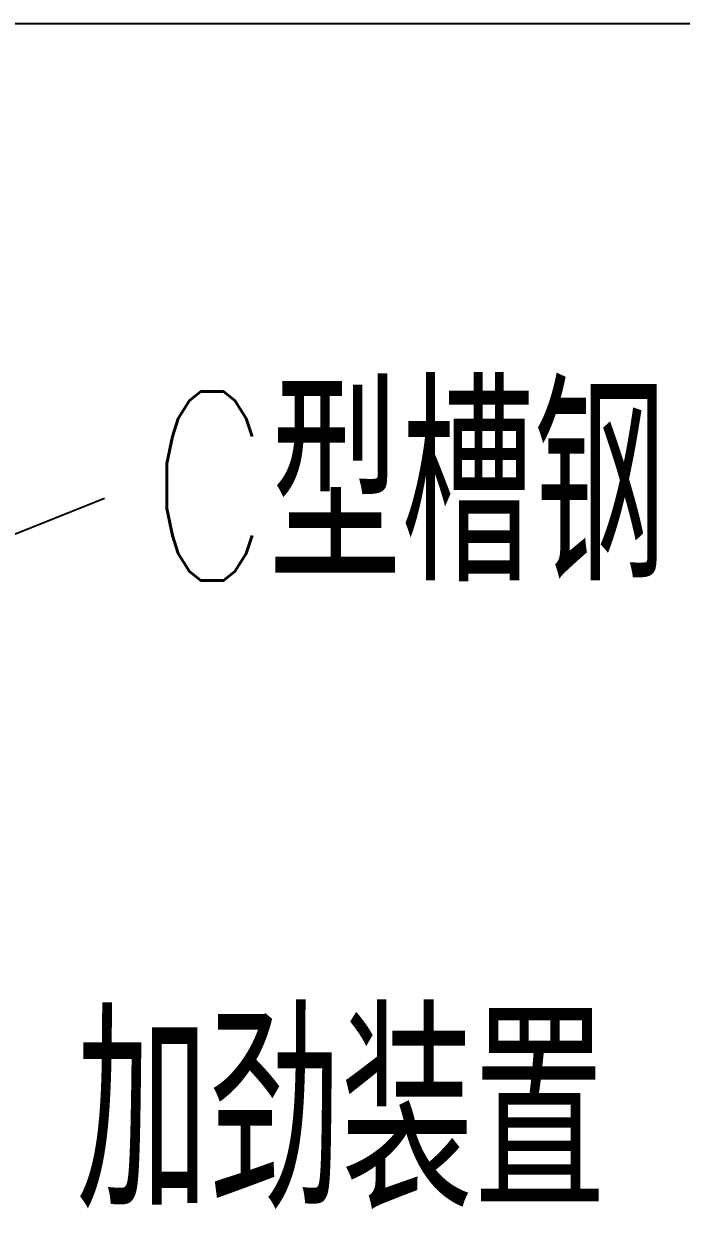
# Model space of a CAD drawing. Extents: x 1031190 to 1725648, y 733081 to 1571294.
# Drawn here: x 1134909 to 1136300, y 1251099 to 1253607 of the extents above; entities that cross this region are included whole.
import ezdxf

# ---------------------------------------------------------------- set-up
doc = ezdxf.new("R2010")
doc.units = 0
doc.header["$LTSCALE"] = 1000
doc.header["$MEASUREMENT"] = 0
doc.layers.add('bz', color=2, linetype='Continuous')
doc.layers.add('W_DIM', color=4, linetype='Continuous')
doc.styles.get("Standard").update_dxf_attribs({"font": 'gbenor.shx', "bigfont": 'gbcbig.shx'})
doc.styles.add('wwp100', font='txt.shx', dxfattribs={"width": 0.7, "height": 400, "bigfont": 'hztxt.shx'})
doc.dimstyles.get("Standard").update_dxf_attribs({"dimtxt": 0.18, "dimasz": 0.18, "dimexe": 0.18, "dimexo": 0.0625, "dimgap": 0.09, "dimtad": 0, "dimtih": 1, "dimtoh": 1, "dimdec": 4, "dimzin": 0, "dimdsep": 46, "dimtxsty": 'Standard', "dimcen": 0.09, "dimadec": 0, "dimazin": 0, "dimtfac": 1, "dimtdec": 4, "dimtofl": 0, "dimtmove": 0, "dimatfit": 3, "dimfxl": 0, "dimtolj": 1, "dimtzin": 0, "dimarcsym": 0})

msp = doc.modelspace()

# ---------------------------------------------------------------- linework, layer by layer
at = {"layer": 'bz'}
msp.add_line((1137015.4, 1253606.6), (1126007.4, 1253606.6), dxfattribs=at)

# ---------------------------------------------------------------- texts
at = {"layer": 'W_DIM', "color": 7, "style": 'wwp100', "width": 0.7}
for s, p in [('C型槽钢', (1135176.1, 1252428.8)), ('加劲装置', (1135020.6, 1251101.7))]:
    msp.add_text(s, height=400, dxfattribs=at).set_placement(p)

# ---------------------------------------------------------------- leaders
msp.add_leader([(1134103.8, 1252213.6), (1135080, 1252603.5)], dimstyle='Standard', override={"dimgap": 20, "dimtad": 0})

doc.saveas('drawing.dxf')
